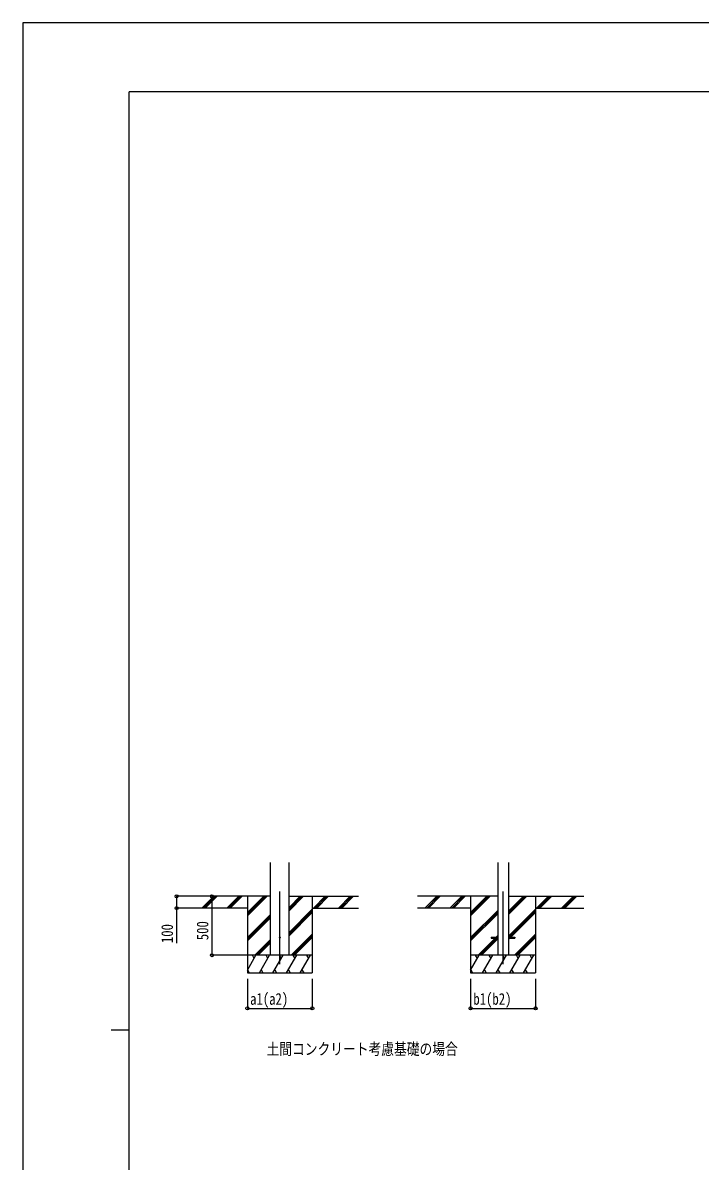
# Model space of a CAD drawing. Units: millimetres, scale not verified. Extents: x -12615 to 12615, y -8910 to 8910.
# Drawn here: x -12615 to -6875, y -740 to 8910 of the extents above; entities that cross this region are included whole.
import ezdxf
from ezdxf.enums import TextEntityAlignment as Align

# ---------------------------------------------------------------- set-up
doc = ezdxf.new("R2010")
doc.units = ezdxf.units.MM
doc.header["$LTSCALE"] = 40
for name, color, linetype in [('0-2_USER1', 3, 'Continuous'), ('0-3_YKK_12', 2, 'Continuous'), ('0-4_YKK_13', 4, 'Continuous'), ('0-5_YKK_A1', 4, 'Continuous'), ('0-6_YKK_D', 6, 'Continuous'), ('0-7_YKK_ZWAK', 7, 'Continuous')]:
    doc.layers.add(name, color=color, linetype=linetype)
doc.styles.add('ＭＳ ゴシック', font='')
doc.styles.get('ＭＳ ゴシック').set_extended_font_data('MS Gothic')

msp = doc.modelspace()

# ---------------------------------------------------------------- linework, layer by layer
at = {"layer": '0-3_YKK_12'}
for p, q in [((-10436.9, 929.51), (-10436.9, 1545.55)), ((-8545.33, 929.51), (-8545.33, 1545.55))]:
    msp.add_line(p, q, dxfattribs=at)
at = {"layer": '0-4_YKK_13'}
for p, q in [((-8645.33, 1160.57), (-8645.33, 1151.57)), ((-8645.33, 1160.57), (-8590.53, 1160.57)), ((-8500.13, 1160.57), (-8445.33, 1160.57)), ((-8445.33, 1160.57), (-8445.33, 1151.57)), ((-8645.33, 1151.57), (-8590.53, 1151.57)), ((-8500.13, 1151.57), (-8445.33, 1151.57))]:
    msp.add_line(p, q, dxfattribs=at)
msp.add_circle((-10436.9, 1156.07), 5, dxfattribs=at)
at = {"layer": '0-5_YKK_A1'}
for p, q in [((-10514.65, 1006.07), (-10514.65, 1791.42)), ((-10359.15, 1006.07), (-10359.15, 1791.42)), ((-8590.53, 1791.42), (-8590.53, 1006.07)), ((-8500.13, 1791.42), (-8500.13, 1006.07)), ((-10514.65, 1506.07), (-11162.85, 1506.07)), ((-11096.16, 1407.47), (-10997.56, 1506.07)), ((-11083.42, 1406.07), (-10983.42, 1506.07)), ((-11069.28, 1406.07), (-10969.28, 1506.07)), ((-10884.03, 1407.47), (-10785.43, 1506.07)), ((-10871.29, 1406.07), (-10771.29, 1506.07)), ((-10857.15, 1406.07), (-10757.15, 1506.07)), ((-10711.9, 1506.07), (-10711.9, 856.07)), ((-10711.9, 1339.19), (-10545.01, 1506.07)), ((-10711.9, 1353.33), (-10559.16, 1506.07)), ((-10711.9, 1367.47), (-10573.3, 1506.07)), ((-10359.15, 1383.57), (-10236.65, 1506.07)), ((-10359.15, 1397.71), (-10250.79, 1506.07)), ((-10359.15, 1411.85), (-10264.93, 1506.07)), ((-10359.15, 1506.07), (-9771.28, 1506.07)), ((-10161.9, 1506.07), (-10161.9, 856.07)), ((-10152.8, 1406.07), (-10052.8, 1506.07)), ((-10138.66, 1406.07), (-10038.66, 1506.07)), ((-10124.52, 1406.07), (-10024.51, 1506.07)), ((-9940.67, 1406.07), (-9840.67, 1506.07)), ((-9926.53, 1406.07), (-9826.52, 1506.07)), ((-9912.38, 1406.07), (-9812.38, 1506.07)), ((-8590.53, 1506.07), (-9271.28, 1506.07)), ((-9204.59, 1407.47), (-9105.99, 1506.07)), ((-9191.85, 1406.07), (-9091.85, 1506.07)), ((-9177.71, 1406.07), (-9077.71, 1506.07)), ((-8992.46, 1407.47), (-8893.86, 1506.07)), ((-8979.72, 1406.07), (-8879.72, 1506.07)), ((-8965.58, 1406.07), (-8865.58, 1506.07)), ((-8820.33, 1506.07), (-8820.33, 856.07)), ((-8820.33, 1339.19), (-8653.44, 1506.07)), ((-8820.33, 1353.33), (-8667.59, 1506.07)), ((-8820.33, 1367.47), (-8681.73, 1506.07)), ((-8500.13, 1351.02), (-8345.08, 1506.07)), ((-8500.13, 1365.16), (-8359.22, 1506.07)), ((-8500.13, 1379.3), (-8373.36, 1506.07)), ((-8500.13, 1506.07), (-7862.12, 1506.07)), ((-8270.33, 1506.07), (-8270.33, 856.07)), ((-8261.23, 1406.07), (-8161.23, 1506.07)), ((-8247.09, 1406.07), (-8147.09, 1506.07)), ((-8232.95, 1406.07), (-8132.94, 1506.07)), ((-8049.1, 1406.07), (-7949.1, 1506.07)), ((-8034.95, 1406.07), (-7934.95, 1506.07)), ((-8020.81, 1406.07), (-7920.81, 1506.07)), ((-10711.9, 1406.07), (-11162.85, 1406.07)), ((-10711.9, 1155.34), (-10514.65, 1352.59)), ((-10359.15, 1199.72), (-10161.9, 1396.97)), ((-10359.15, 1185.58), (-10161.9, 1382.83)), ((-10359.15, 1171.44), (-10161.9, 1368.69)), ((-10161.9, 1406.07), (-9771.28, 1406.07)), ((-8820.33, 1406.07), (-9271.28, 1406.07)), ((-8820.33, 1155.34), (-8590.53, 1385.14)), ((-8820.33, 1141.2), (-8590.53, 1371)), ((-8820.33, 1127.06), (-8590.53, 1356.85)), ((-8500.13, 1167.17), (-8270.33, 1396.97)), ((-8492.59, 1160.57), (-8270.33, 1382.83)), ((-8478.45, 1160.57), (-8270.33, 1368.69)), ((-8270.33, 1406.07), (-7862.12, 1406.07)), ((-10711.9, 1141.2), (-10514.65, 1338.45)), ((-10711.9, 1127.06), (-10514.65, 1324.3)), ((-10340.67, 1006.07), (-10161.9, 1184.84)), ((-10326.53, 1006.07), (-10161.9, 1170.7)), ((-8602.97, 1160.57), (-8590.53, 1173.01)), ((-8449.1, 1006.07), (-8270.33, 1184.84)), ((-8434.96, 1006.07), (-8270.33, 1170.7)), ((-10649.04, 1006.07), (-10514.65, 1140.46)), ((-10634.9, 1006.07), (-10514.65, 1126.31)), ((-10620.75, 1006.07), (-10514.65, 1112.17)), ((-10312.39, 1006.07), (-10161.9, 1156.56)), ((-8757.47, 1006.07), (-8611.97, 1151.57)), ((-8743.33, 1006.07), (-8597.82, 1151.57)), ((-8729.18, 1006.07), (-8590.53, 1144.72)), ((-8500.13, 1138.89), (-8487.45, 1151.57)), ((-8420.82, 1006.07), (-8270.33, 1156.56)), ((-10161.9, 1006.07), (-10711.9, 1006.07)), ((-10711.9, 880.62), (-10639.47, 1006.07)), ((-10654.47, 980.08), (-10669.47, 1006.07)), ((-10610.6, 856.07), (-10524, 1006.07)), ((-10539, 980.09), (-10554, 1006.07)), ((-10495.13, 856.07), (-10408.53, 1006.07)), ((-10423.53, 980.08), (-10438.53, 1006.07)), ((-10379.66, 856.07), (-10293.06, 1006.07)), ((-10308.06, 980.08), (-10323.06, 1006.07)), ((-10264.19, 856.07), (-10177.59, 1006.07)), ((-10192.59, 980.09), (-10207.59, 1006.07)), ((-8270.33, 1006.07), (-8820.33, 1006.07)), ((-8820.33, 880.62), (-8747.9, 1006.07)), ((-8762.9, 980.08), (-8777.9, 1006.07)), ((-8719.03, 856.07), (-8632.43, 1006.07)), ((-8647.43, 980.09), (-8662.43, 1006.07)), ((-8603.56, 856.07), (-8516.96, 1006.07)), ((-8531.96, 980.08), (-8546.96, 1006.07)), ((-8488.09, 856.07), (-8401.49, 1006.07)), ((-8416.49, 980.08), (-8431.49, 1006.07)), ((-8372.62, 856.07), (-8286.02, 1006.07)), ((-8301.02, 980.09), (-8316.02, 1006.07)), ((-10711.07, 882.05), (-10696.07, 856.07)), ((-10595.6, 882.05), (-10580.6, 856.07)), ((-10480.13, 882.05), (-10465.13, 856.07)), ((-10364.66, 882.05), (-10349.66, 856.07)), ((-10249.19, 882.05), (-10234.19, 856.07)), ((-8819.5, 882.05), (-8804.5, 856.07)), ((-8704.03, 882.05), (-8689.03, 856.07)), ((-8588.56, 882.05), (-8573.56, 856.07)), ((-8473.09, 882.05), (-8458.09, 856.07)), ((-8357.62, 882.05), (-8342.62, 856.07)), ((-10711.9, 856.07), (-10161.9, 856.07)), ((-8820.33, 856.07), (-8270.33, 856.07))]:
    msp.add_line(p, q, dxfattribs=at)
at = {"layer": '0-6_YKK_D'}
for p, q in [((-11097.23, 1506.07), (-11312.9, 1506.07)), ((-10937.95, 1506.07), (-11012.9, 1506.07)), ((-11011.9, 1506.07), (-11011.9, 1006.07)), ((-11097.23, 1406.07), (-11312.9, 1406.07)), ((-10712.9, 1006.07), (-11012.9, 1006.07)), ((-10711.9, 806.07), (-10711.9, 555.07)), ((-10161.9, 806.07), (-10161.9, 555.07)), ((-8820.33, 806.07), (-8820.33, 555.07)), ((-8270.33, 806.07), (-8270.33, 555.07)), ((-10711.9, 556.07), (-10161.9, 556.07)), ((-8820.33, 556.07), (-8270.33, 556.07))]:
    msp.add_line(p, q, dxfattribs=at)
msp.add_lwpolyline([(-11311.9, 1506.07), (-11311.9, 1406.07), (-11311.9, 1108.27)], dxfattribs=at)
for centre in [(-11311.9, 1506.07), (-11011.9, 1506.07), (-11311.9, 1406.07), (-11011.9, 1006.07), (-10711.9, 556.07), (-10161.9, 556.07), (-8820.33, 556.07), (-8270.33, 556.07)]:
    msp.add_circle(centre, 12.75, dxfattribs=at)
at = {"layer": '0-7_YKK_ZWAK'}
for p, q in [((11685.06, 8325), (-11714.94, 8325)), ((-11714.94, -7575), (-11714.94, 8325)), ((-11864.94, 375), (-11714.94, 375))]:
    msp.add_line(p, q, dxfattribs=at)
msp.add_lwpolyline([(-12615, -8910), (12615, -8910), (12615, 8910), (-12615, 8910)], close=True, dxfattribs=at)

# ---------------------------------------------------------------- texts
at = {"layer": '0-2_USER1', "style": 'ＭＳ ゴシック', "width": 0.8}
msp.add_text('土間コンクリート考慮基礎の場合', height=98.97, dxfattribs=at).set_placement((-10549.42, 132.35), align=Align.BOTTOM_LEFT)
at = {"layer": '0-6_YKK_D', "style": 'ＭＳ ゴシック', "width": 0.8}
for s, p in [('100', (-11312.9, 1109.27)), ('500', (-11012.9, 1133.67))]:
    msp.add_text(s, height=98.97, rotation=90, dxfattribs=at).set_placement(p, align=Align.BOTTOM_LEFT)
for s, p in [('a1(a2)', (-10688.9, 557.07)), ('b1(b2)', (-8797.33, 557.07))]:
    msp.add_text(s, height=98.97, dxfattribs=at).set_placement(p, align=Align.BOTTOM_LEFT)

doc.saveas('drawing.dxf')
